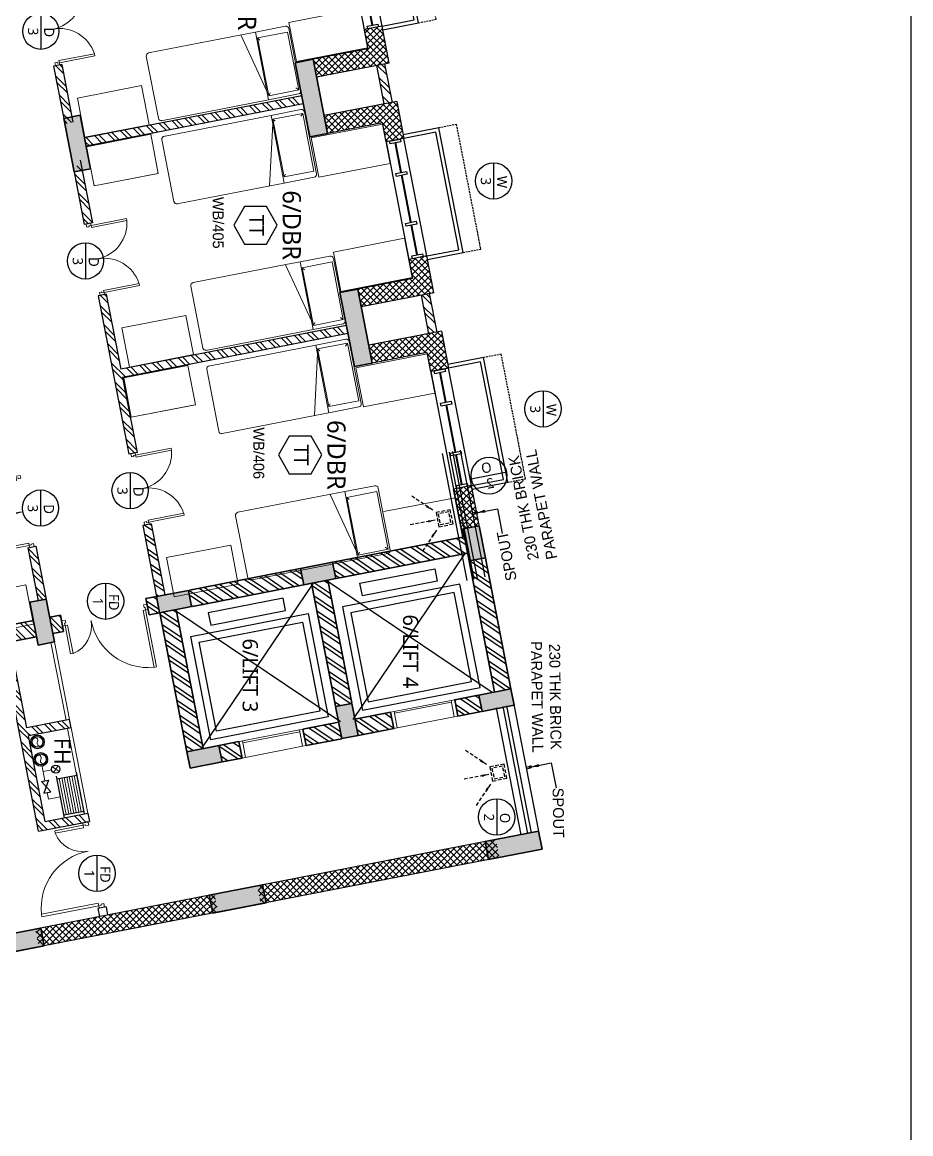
# Model space of a CAD drawing. Header units: millimetres. Extents: x -1127141 to 1597693, y -1835560 to -399335.
# Drawn here: x 1240046 to 1252291, y -523658 to -508340 of the extents above; entities that cross this region are included whole.
import ezdxf
from ezdxf.enums import TextEntityAlignment as Align

# ---------------------------------------------------------------- set-up
doc = ezdxf.new("R2010")
doc.units = ezdxf.units.MM
doc.header["$MEASUREMENT"] = 0
doc.linetypes.add('DASHED2', pattern=[0.375, 0.25, -0.125])
doc.linetypes.add('HIDDEN', pattern=[0.375, 0.25, -0.125])
for name, color, linetype in [('A-Anno Tags', 6, 'Continuous'), ('A-Elevation', 4, 'Continuous'), ('A-Wall Patt', 8, 'Continuous'), ('A-Window', 4, 'Continuous'), ('Anno_Frames', 7, 'Continuous'), ('COLUMN', 5, 'Continuous'), ('Dimension', 32, 'Continuous'), ('elel', 6, 'Continuous'), ('S-Conc Patt', 9, 'Continuous')]:
    doc.layers.add(name, color=color, linetype=linetype)
for name, color, linetype, lineweight in [('A-Detail Lines', 8, 'Continuous', 25), ('A-Door', 4, 'Continuous', 9), ('A-Wall Sec', 1, 'Continuous', 30), ('A-WIN', 5, 'Continuous', 25), ('Ann_TitleBlock 2', 5, 'Continuous', 25), ('Anno_Tittleblock', 5, 'Continuous', 13), ('column hatch', 12, 'Continuous', 5), ('frntr', 32, 'Continuous', 9), ('S-Concrete', 40, 'Continuous', 30), ('text', 7, 'Continuous', 9), ('Wall HATCH', 8, 'Continuous', 15)]:
    doc.layers.add(name, color=color, linetype=linetype, lineweight=lineweight)
doc.layers.add('furniture', color=251, linetype='Continuous', lineweight=5, plot=False)
doc.styles.add('IIITD @ 100', font='trebuc.ttf', dxfattribs={"height": 210})
doc.styles.get("Standard").update_dxf_attribs({"font": 'trebuc.ttf'})
doc.styles.add('TITLE', font='swissel.ttf', dxfattribs={"height": 4.3})
doc.dimstyles.new('IIITD_WD_M @ 100', dxfattribs={"dimscale": 100, "dimtxt": 1.5, "dimasz": 1, "dimexe": 0.5, "dimexo": 0.25, "dimgap": 0.3, "dimtad": 1, "dimdec": 0, "dimrnd": 5, "dimzin": 0, "dimdsep": 46, "dimtxsty": 'Standard', "dimblk": 'ARCHTICK', "dimcen": 0.2, "dimdle": 1, "dimclrd": 256, "dimclre": 256, "dimadec": 0, "dimazin": 0, "dimtfac": 1, "dimtdec": 0, "dimtofl": 0, "dimtmove": 0, "dimatfit": 0, "dimfxl": 2, "dimfxlon": 1, "dimtolj": 1, "dimtzin": 0, "dimlwd": -1, "dimlwe": -1, "dimarcsym": 0})
pattern_1 = [(315, (1307012.53, 119140.81), (106.066017, 106.066017), []), (315, (1307012.53, 119070.1), (106.066017, 106.066017), [])]
pattern_2 = [(315, (1445308.53, 119140.81), (106.066017, 106.066017), []), (315, (1445308.53, 119070.1), (106.066017, 106.066017), [])]
pattern_3 = [(315, (1445308.53, 119140.81), (44.194174, 44.194174), []), (45, (1445308.53, 119140.81), (-44.194174, 44.194174), [])]

# ---------------------------------------------------------------- blocks, each defined once
blk = doc.blocks.new('Lift Door')
at = {"layer": 'A-Door'}
for p, q in [((-15860, -5817), (-15860, -6617)), ((-15655, -6617), (-15655, -5817)), ((-15630, -6617), (-15630, -5817))]:
    blk.add_line(p, q, dxfattribs=at)
for points in [[(-15860, -5767), (-15860, -5817), (-15630, -5817), (-15630, -5767)], [(-15860, -6667), (-15860, -6617), (-15630, -6617), (-15630, -6667)]]:
    blk.add_lwpolyline(points, dxfattribs=at)
blk = doc.blocks.new('Lift Room')
at = {"layer": 'A-Detail Lines'}
for p, q in [((-15630, 122925), (-13680, 124875)), ((-15630, 124875), (-13680, 122925))]:
    blk.add_line(p, q, dxfattribs=at)
blk.add_lwpolyline([(-15430, 124625), (-14180, 124625), (-14180, 123175), (-15430, 123175)], close=True, dxfattribs=at)
at = {"layer": 'A-Elevation'}
for points in [[(-15530, 124725), (-14080, 124725), (-14080, 123075), (-15530, 123075)], [(-13805, 124425), (-13980, 124425), (-13980, 123375), (-13805, 123375)]]:
    blk.add_lwpolyline(points, close=True, dxfattribs=at)
blk = doc.blocks.new('Win Hostel Double Room')
at = {"color": 4, "linetype": 'HIDDEN', "ltscale": 100}
blk.add_lwpolyline([(211887, -61786), (211839, -61541), (210122, -61875), (210169, -62120)], dxfattribs=at)
at = {"color": 5}
for points in [[(211982, -62277), (211887, -61786), (210169, -62120), (210265, -62611)], [(211933, -62287), (211848, -61845), (210228, -62160), (210314, -62602)]]:
    blk.add_lwpolyline(points, dxfattribs=at)
at = {"layer": 'A-Window', "color": 2, "lineweight": 40}
for p, q in [((211918, -62417), (211511, -62496)), ((210784, -62637), (210377, -62717)), ((211471, -62504), (210823, -62630))]:
    blk.add_line(p, q, dxfattribs=at)
at = {"layer": 'A-Window'}
for points in [[(211933, -62287), (210314, -62602)], [(211972, -62483), (211972, -62483), (211932, -62491), (211904, -62343), (211943, -62336), (211972, -62483)], [(210323, -62651), (210363, -62643), (210391, -62790), (210352, -62798), (210323, -62651)], [(210361, -62847), (211981, -62532)]]:
    blk.add_lwpolyline(points, dxfattribs=at)
for points in [[(211496, -62423), (211525, -62570), (211486, -62577), (211457, -62430)], [(210809, -62556), (210838, -62703), (210799, -62711), (210770, -62564)]]:
    blk.add_lwpolyline(points, close=True, dxfattribs=at)
blk = doc.blocks.new('*U29')
at = {"layer": 'A-Anno Tags'}
blk.add_lwpolyline([(-250, 0), (250, 0)], dxfattribs=at)
blk.add_circle((0, 0), 250, dxfattribs=at)
at = {"layer": 'Anno_Frames', "color": 7}
for tag, rotation, p in [('ENTITY', 359.7608, (15, 185)), ('ENTITYNO', 0.1757, (4, -36))]:
    blk.add_attdef(tag, text='', height=140, rotation=rotation, dxfattribs=at).set_placement(p, align=Align.TOP_CENTER)
blk = doc.blocks.new('Door 1000 plan')
at = {"layer": 'A-Door', "color": 5, "lineweight": 18}
for p, q in [((339, 572), (367, 577)), ((434, 84), (339, 572)), ((462, 90), (367, 577)), ((-528, 403), (-557, 398)), ((-462, -90), (-557, 398)), ((-434, -84), (-528, 403)), ((434, 84), (462, 90)), ((468, 61), (455, 59)), ((462, 26), (455, 59)), ((491, 95), (462, 90)), ((462, 90), (468, 61)), ((503, 34), (462, 26)), ((503, 34), (491, 95)), ((-491, -95), (-462, -90)), ((-479, -157), (-491, -95)), ((-479, -157), (-438, -149)), ((-434, -84), (-462, -90)), ((-462, -90), (-457, -118)), ((-457, -118), (-444, -116)), ((-438, -149), (-444, -116))]:
    blk.add_line(p, q, dxfattribs=at)
at = {"layer": 'A-Door', "lineweight": 18}
for centre, start, end in [((491, 95), 107.6998, 191), ((-491, -95), 11, 94.2984)]:
    blk.add_arc(centre, 500, start, end, dxfattribs=at)
blk = doc.blocks.new('Room Tag with Finish')
blk.add_lwpolyline([(0, 0), (-2.6, -1.5), (-2.6, -4.5), (0, -6), (2.6, -4.5), (2.6, -1.5)], close=True)
at = {"layer": 'Anno_Frames'}
blk.add_attdef('ROOM_NAME', text='', height=2.5, dxfattribs=at).set_placement((0, 0), align=Align.BOTTOM_CENTER)
blk.add_attdef('FF', text='', height=2, dxfattribs=at).set_placement((0, -1.85), align=Align.TOP_CENTER)
blk = doc.blocks.new('Door 1200')
at = {"layer": 'A-Door', "color": 5, "lineweight": 18}
for p, q in [((524084, 16182), (524084, 16132)), ((524084, 16182), (524159, 16182)), ((524084, 16132), (524124, 16132)), ((524124, 16147), (524124, 16132)), ((524159, 16147), (524124, 16147)), ((524159, 16182), (524159, 16147)), ((524159, 16147), (524557, 16147)), ((524159, 16112), (524159, 16147)), ((524159, 16112), (524557, 16112)), ((524557, 16147), (524557, 16112)), ((524084, 15032), (524124, 15032)), ((524084, 14982), (524084, 15032)), ((524124, 15017), (524124, 15032)), ((524159, 15017), (524124, 15017)), ((524159, 15052), (524159, 15017)), ((524159, 15052), (524958, 15052)), ((524159, 14982), (524159, 15017)), ((524159, 15017), (524958, 15017)), ((524958, 15017), (524958, 15052)), ((524084, 14982), (524159, 14982))]:
    blk.add_line(p, q, dxfattribs=at)
at = {"layer": 'A-Door', "lineweight": 18}
for centre, radius, start, end in [((524155, 16193), 411, 270.5695, 348.692), ((524157, 14978), 804, 5.3147, 89.8716)]:
    blk.add_arc(centre, radius, start, end, dxfattribs=at)
blk = doc.blocks.new('f h')
at = {"layer": 'A-WIN'}
for p, q in [((1010874, -78570), (1010972, -78570)), ((1010874, -78570), (1010972, -78734)), ((1010972, -78570), (1010874, -78734)), ((1011088, -78536), (1011088, -79120)), ((1011088, -78575), (1011368, -78575)), ((1011368, -78536), (1011368, -79120)), ((1010874, -78734), (1010972, -78734)), ((1011088, -79081), (1011368, -79081))]:
    blk.add_line(p, q, dxfattribs=at)
at = {"layer": 'A-WIN', "ltscale": 50}
for centre, radius in [((1010925, -78023), 93.8), ((1010925, -78023), 75), ((1010924, -78269), 93.8), ((1010924, -78269), 75)]:
    blk.add_circle(centre, radius, dxfattribs=at)
at = {"layer": 'A-WIN'}
blk.add_circle((1011100, -78441), 56.6, dxfattribs=at)
at = {"layer": 'Wall HATCH'}
for p, q in [((1010923, -78570), (1010923, -78344)), ((1011140, -78401), (1011060, -78481)), ((1011140, -78481), (1011060, -78401)), ((1010923, -78441), (1011044, -78441)), ((1011123, -78575), (1011123, -79081)), ((1011158, -78575), (1011158, -79081)), ((1011193, -78575), (1011193, -79081)), ((1011228, -78575), (1011228, -79081)), ((1011263, -78575), (1011263, -79081)), ((1011298, -78575), (1011298, -79081)), ((1011333, -78575), (1011333, -79081)), ((1010923, -78828), (1010923, -78734)), ((1011088, -78828), (1010923, -78828))]:
    blk.add_line(p, q, dxfattribs=at)
at = {"layer": 'Wall HATCH', "ltscale": 50}
for centre in [(1010899, -77997), (1010897, -78242)]:
    blk.add_arc(centre, 37.5, 314.6267, 134.6267, dxfattribs=at)
at = {"layer": 'Wall HATCH'}
for centre in [(1010952, -78050), (1010950, -78296)]:
    blk.add_arc(centre, 37.5, 134.6267, 314.6267, dxfattribs=at)
blk = doc.blocks.new('column 2.04')
at = {"layer": 'S-Conc Patt'}
h = blk.add_hatch(color=256, dxfattribs=at)
h.paths.add_polyline_path([(552592, -205173), (553328, -205030), (553376, -205276), (552640, -205419)])
h.paths.add_polyline_path([(536924, -208475), (536877, -208230), (537898, -208032), (537945, -208277)])
h.paths.add_polyline_path([(549587, -206014), (549540, -205769), (550561, -205570), (550608, -205816)])
h.paths.add_polyline_path([(546422, -206629), (546374, -206384), (547395, -206185), (547443, -206431)])
h.paths.add_polyline_path([(543256, -207245), (543208, -206999), (544229, -206801), (544277, -207046)])
h.paths.add_polyline_path([(540090, -207860), (540042, -207615), (541063, -207416), (541111, -207662)])
h.paths.add_polyline_path([(548002, -197857), (547954, -197611), (548975, -197413), (549023, -197658)])
h.paths.add_polyline_path([(544836, -198472), (544788, -198227), (545809, -198028), (545857, -198274)])
h.paths.add_polyline_path([(541670, -199086), (541622, -198840), (542643, -198642), (542691, -198887)])
h.paths.add_polyline_path([(532173, -200932), (532125, -200686), (533146, -200488), (533194, -200733)])
h.paths.add_polyline_path([(535338, -200316), (535291, -200071), (536312, -199872), (536359, -200118)])
h.paths.add_polyline_path([(538504, -199701), (538456, -199455), (539477, -199257), (539525, -199502)])
h.paths.add_polyline_path([(546627, -202993), (546670, -203219), (545934, -203362), (545890, -203136)])
h.paths.add_polyline_path([(546297, -201295), (546340, -201521), (545604, -201664), (545560, -201438)])
h.paths.add_polyline_path([(540295, -204224), (540339, -204449), (539603, -204592), (539559, -204367)])
h.paths.add_polyline_path([(539965, -202526), (540009, -202752), (539273, -202895), (539229, -202669)])
h.paths.add_polyline_path([(533943, -205458), (533986, -205684), (533250, -205827), (533206, -205601)])
h.paths.add_polyline_path([(533613, -203761), (533656, -203987), (532920, -204130), (532876, -203904)])
h.paths.add_polyline_path([(556903, -202717), (556760, -201981), (557005, -201933), (557148, -202669)])
h.paths.add_polyline_path([(529985, -212195), (529236, -212195), (529236, -211945), (529985, -211945)])
h.paths.add_polyline_path([(526890, -212195), (526140, -212195), (526140, -211945), (526890, -211945)])
h.paths.add_polyline_path([(523855, -212195), (523105, -212195), (523105, -211945), (523855, -211945)])
h.paths.add_polyline_path([(552816, -201790), (552227, -201905), (552271, -202131), (552860, -202016)])
h.paths.add_polyline_path([(556308, -199659), (556165, -198923), (556411, -198875), (556554, -199611)])
h.paths.add_polyline_path([(555569, -195856), (555426, -195120), (555671, -195072), (555815, -195808)])
h.paths.add_polyline_path([(551215, -195938), (551657, -195853), (551700, -196078), (551259, -196164)])
h.paths.add_polyline_path([(551805, -198400), (551719, -197959), (551945, -197915), (552031, -198356)])
h.paths.add_polyline_path([(553549, -195943), (553463, -195501), (553689, -195458), (553774, -195899)])
h.paths.add_polyline_path([(554331, -199967), (554245, -199525), (554471, -199482), (554557, -199923)])
h.paths.add_polyline_path([(554150, -197832), (553709, -197918), (553665, -197692), (554106, -197607)])
h.paths.add_polyline_path([(552331, -199901), (552417, -200343), (552191, -200387), (552106, -199945)])
h.paths.add_polyline_path([(527835, -199036), (527099, -199179), (527051, -198934), (527787, -198791)])
h.paths.add_polyline_path([(530005, -204696), (529890, -204107), (530116, -204064), (530230, -204653)])
h.paths.add_polyline_path([(529304, -206595), (528568, -206738), (528524, -206512), (529260, -206369)])
h.paths.add_polyline_path([(529884, -200146), (529148, -200289), (529100, -200043), (529837, -199900)])
h.paths.add_polyline_path([(528920, -212495), (528320, -212495), (528320, -212245), (528920, -212245)])
h.paths.add_polyline_path([(523855, -212495), (523105, -212495), (523105, -212245), (523855, -212245)])
h.paths.add_polyline_path([(531575, -212245), (532175, -212245), (532175, -212495), (531575, -212495)])
h.paths.add_polyline_path([(526890, -212495), (526140, -212495), (526140, -212245), (526890, -212245)])
h.paths.add_polyline_path([(528974, -204897), (528238, -205040), (528190, -204794), (528926, -204651)])
h.paths.add_polyline_path([(529982, -210085), (529246, -210228), (529198, -209982), (529935, -209839)])
h.paths.add_polyline_path([(529602, -198693), (528865, -198836), (528818, -198590), (529554, -198447)])
h.paths.add_polyline_path([(524292, -199725), (523556, -199868), (523509, -199622), (524245, -199479)])
h.paths.add_polyline_path([(525435, -205585), (524699, -205728), (524651, -205482), (525387, -205339)])
h.paths.add_polyline_path([(534665, -209174), (533855, -209332), (533807, -209086), (534617, -208929)])
h.paths.add_polyline_path([(523355, -205734), (523355, -206382), (523105, -206382), (523105, -205782)])
h.paths.add_polyline_path([(545171, -239386), (544421, -239386), (544421, -239136), (545171, -239136)])
h.paths.add_polyline_path([(545171, -234106), (544421, -234106), (544421, -233876), (545171, -233876)])
h.paths.add_polyline_path([(545171, -230576), (544421, -230576), (544421, -230326), (545171, -230326)])
h.paths.add_polyline_path([(545171, -235836), (544421, -235836), (544421, -235606), (545171, -235606)])
h.paths.add_polyline_path([(539911, -239386), (539161, -239386), (539161, -239136), (539911, -239136)])
h.paths.add_polyline_path([(539911, -234106), (539161, -234106), (539161, -233876), (539911, -233876)])
h.paths.add_polyline_path([(539911, -230576), (539161, -230576), (539161, -230326), (539911, -230326)])
h.paths.add_polyline_path([(539911, -235836), (539161, -235836), (539161, -235606), (539911, -235606)])
h.paths.add_polyline_path([(534651, -234106), (533901, -234106), (533901, -233876), (534651, -233876)])
h.paths.add_polyline_path([(529806, -228306), (529056, -228306), (529056, -228556), (529806, -228556)])
h.paths.add_polyline_path([(526140, -228306), (526890, -228306), (526890, -228556), (526140, -228556)])
h.paths.add_polyline_path([(523105, -228306), (523855, -228306), (523855, -228556), (523105, -228556)])
h.paths.add_polyline_path([(554556, -230576), (553956, -230576), (553956, -230326), (554556, -230326)])
h.paths.add_polyline_path([(529881, -230326), (529131, -230326), (529131, -230576), (529881, -230576)])
h.paths.add_polyline_path([(534651, -230576), (533901, -230576), (533901, -230326), (534651, -230326)])
h.paths.add_polyline_path([(550356, -230576), (549756, -230576), (549756, -230326), (550356, -230326)])
h.paths.add_polyline_path([(553956, -233876), (554556, -233876), (554556, -234106), (553956, -234106)])
h.paths.add_polyline_path([(550356, -234106), (549756, -234106), (549756, -233876), (550356, -233876)])
h.paths.add_polyline_path([(531681, -240346), (530931, -240346), (530931, -240096), (531681, -240096)])
h.paths.add_polyline_path([(523355, -235856), (523355, -235106), (523105, -235106), (523105, -235856)])
h.paths.add_polyline_path([(526276, -235856), (525526, -235856), (525526, -235606), (526276, -235606)])
h.paths.add_polyline_path([(531681, -241826), (530931, -241826), (530931, -241576), (531681, -241576)])
h.paths.add_polyline_path([(529881, -241826), (529131, -241826), (529131, -241576), (529881, -241576)])
h.paths.add_polyline_path([(529881, -235856), (529131, -235856), (529131, -235606), (529881, -235606)])
h.paths.add_polyline_path([(529881, -234106), (529131, -234106), (529131, -233876), (529881, -233876)])
h.paths.add_polyline_path([(530931, -236206), (530931, -235606), (531161, -235606), (531161, -236206)])
h.paths.add_polyline_path([(552121, -236056), (552121, -235606), (552351, -235606), (552351, -236056)])
h.paths.add_polyline_path([(549836, -235606), (550286, -235606), (550286, -235836), (549836, -235836)])
h.paths.add_polyline_path([(552121, -240096), (552121, -239646), (552351, -239646), (552351, -240096)])
h.paths.add_polyline_path([(549941, -240096), (549941, -239646), (550171, -239646), (550171, -240096)])
h.paths.add_polyline_path([(552351, -237966), (551901, -237966), (551901, -237736), (552351, -237736)])
h.paths.add_polyline_path([(549941, -238076), (549941, -237626), (550171, -237626), (550171, -238076)])
h.paths.add_polyline_path([(554141, -236206), (554141, -235606), (554371, -235606), (554371, -236206)])
h.paths.add_polyline_path([(534391, -240346), (534391, -239596), (534141, -239596), (534141, -240346)])
h.paths.add_polyline_path([(554121, -240095), (554121, -239495), (554371, -239495), (554371, -240095)])
h.paths.add_polyline_path([(523105, -228006), (523855, -228006), (523855, -228256), (523105, -228256)])
h.paths.add_polyline_path([(532175, -228256), (531575, -228256), (531575, -228006), (532175, -228006)])
h.paths.add_polyline_path([(528320, -217506), (528920, -217506), (528920, -217736), (528320, -217736)])
h.paths.add_polyline_path([(528920, -228256), (528320, -228256), (528320, -228006), (528920, -228006)])
h.paths.add_polyline_path([(528320, -222766), (528920, -222766), (528920, -222996), (528320, -222996)])
h.paths.add_polyline_path([(526890, -217736), (526290, -217736), (526290, -217506), (526890, -217506)])
h.paths.add_polyline_path([(526890, -222996), (526290, -222996), (526290, -222766), (526890, -222766)])
h.paths.add_polyline_path([(526140, -228006), (526890, -228006), (526890, -228256), (526140, -228256)])
h.paths.add_polyline_path([(526276, -241826), (525526, -241826), (525526, -241576), (526276, -241576)])
h.paths.add_polyline_path([(523355, -217321), (523355, -217921), (523105, -217921), (523105, -217321)])
h.paths.add_polyline_path([(523355, -222581), (523355, -223181), (523105, -223181), (523105, -222581)])
h.paths.add_polyline_path([(532175, -217320), (532175, -217920), (531925, -217920), (531925, -217320)])
h.paths.add_polyline_path([(532175, -222581), (532175, -223181), (531925, -223181), (531925, -222581)])
h.paths.add_polyline_path([(534371, -235606), (534371, -236356), (534141, -236356), (534141, -235606)])
edge = h.paths.add_edge_path()
edge.add_line((559891, -239386), (559141, -239386))
edge.add_line((559141, -239136), (559891, -239136))
edge.add_line((559141, -239386), (559141, -239136))
edge.add_line((559891, -234106), (559141, -234106))
edge.add_line((559141, -233876), (559891, -233876))
edge.add_line((559141, -234106), (559141, -233876))
edge.add_line((559891, -230576), (559141, -230576))
edge.add_line((559141, -230326), (559891, -230326))
edge.add_line((559141, -230576), (559141, -230326))
edge.add_line((559891, -235836), (559141, -235836))
edge.add_line((559141, -235606), (559891, -235606))
edge.add_line((559141, -235836), (559141, -235606))
h.paths.add_polyline_path([(570411, -234106), (569661, -234106), (569661, -233876), (570411, -233876)])
h.paths.add_polyline_path([(570411, -230576), (569661, -230576), (569661, -230326), (570411, -230326)])
h.paths.add_polyline_path([(570171, -235606), (570171, -236356), (569941, -236356), (569941, -235606)])
h.paths.add_polyline_path([(565151, -239386), (564401, -239386), (564401, -239136), (565151, -239136)])
h.paths.add_polyline_path([(565151, -234106), (564401, -234106), (564401, -233876), (565151, -233876)])
h.paths.add_polyline_path([(565151, -230576), (564401, -230576), (564401, -230326), (565151, -230326)])
h.paths.add_polyline_path([(565151, -235836), (564401, -235836), (564401, -235606), (565151, -235606)])
h.paths.add_polyline_path([(559891, -239386), (559141, -239386), (559141, -239136), (559891, -239136)], flags=17)
h.paths.add_polyline_path([(559891, -234106), (559141, -234106), (559141, -233876), (559891, -233876)], flags=17)
h.paths.add_polyline_path([(559891, -230576), (559141, -230576), (559141, -230326), (559891, -230326)], flags=17)
h.paths.add_polyline_path([(559891, -235836), (559141, -235836), (559141, -235606), (559891, -235606)], flags=17)
h.paths.add_polyline_path([(577576, -241181), (577576, -240581), (577326, -240581), (577326, -241181)])
h.paths.add_polyline_path([(577576, -230576), (576976, -230576), (576976, -230326), (577576, -230326)])
h.paths.add_polyline_path([(573376, -230576), (572776, -230576), (572776, -230326), (573376, -230326)])
h.paths.add_polyline_path([(577576, -234106), (576976, -234106), (576976, -233876), (577576, -233876)])
h.paths.add_polyline_path([(573376, -234106), (572776, -234106), (572776, -233876), (573376, -233876)])
h.paths.add_polyline_path([(577576, -236356), (577576, -235606), (577326, -235606), (577326, -236356)])
h.paths.add_polyline_path([(572626, -241181), (573376, -241181), (573376, -240931), (572626, -240931)])
h.paths.add_polyline_path([(573376, -236356), (573376, -235606), (573146, -235606), (573146, -236356)])
h.paths.add_polyline_path([(569921, -241181), (569921, -240431), (570171, -240431), (570171, -241181)])
at = {"layer": 'S-Concrete', "lineweight": 35}
for p, q in [((555426, -195120), (555671, -195072)), ((555569, -195856), (555426, -195120)), ((555671, -195072), (555815, -195808)), ((553463, -195501), (553689, -195458)), ((553549, -195943), (553463, -195501)), ((553689, -195458), (553774, -195899)), ((551215, -195938), (551657, -195853)), ((551657, -195853), (551700, -196078)), ((553774, -195899), (553549, -195943)), ((555815, -195808), (555569, -195856)), ((551259, -196164), (551215, -195938)), ((551700, -196078), (551259, -196164)), ((553665, -197692), (554106, -197607)), ((553709, -197918), (553665, -197692)), ((554106, -197607), (554150, -197832)), ((554150, -197832), (553709, -197918)), ((551719, -197959), (551945, -197915)), ((551805, -198400), (551719, -197959)), ((551945, -197915), (552031, -198356)), ((552031, -198356), (551805, -198400)), ((556165, -198923), (556411, -198875)), ((556308, -199659), (556165, -198923)), ((556411, -198875), (556554, -199611)), ((554245, -199525), (554471, -199482)), ((554331, -199967), (554245, -199525)), ((554471, -199482), (554557, -199923)), ((556554, -199611), (556308, -199659)), ((552106, -199945), (552331, -199901)), ((552191, -200387), (552106, -199945)), ((552331, -199901), (552417, -200343)), ((554557, -199923), (554331, -199967)), ((552417, -200343), (552191, -200387)), ((545560, -201438), (546297, -201295)), ((546297, -201295), (546340, -201521)), ((545560, -201438), (545604, -201664)), ((546340, -201521), (545604, -201664)), ((552816, -201790), (552227, -201905)), ((552860, -202016), (552816, -201790)), ((552227, -201905), (552271, -202131)), ((552271, -202131), (552860, -202016)), ((556760, -201981), (557005, -201933)), ((556903, -202717), (556760, -201981)), ((557005, -201933), (557148, -202669))]:
    blk.add_line(p, q, dxfattribs=at)
for points in [[(548002, -197857), (547954, -197611), (548975, -197413), (549023, -197658), (548002, -197857)], [(544836, -198472), (544788, -198227), (545809, -198028), (545857, -198274), (544836, -198472)]]:
    blk.add_lwpolyline(points, dxfattribs=at)
blk = doc.blocks.new('_ArchTick')
at = {"color": 0, "linetype": 'ByBlock', "const_width": 0.15}
blk.add_lwpolyline([(-0.5, -0.5), (0.5, 0.5)], dxfattribs=at)
blk = doc.blocks.new('*U366')
at = {"layer": 'A-Anno Tags'}
blk.add_lwpolyline([(-250, 0), (250, 0)], dxfattribs=at)
blk.add_circle((0, 0), 250, dxfattribs=at)
at = {"layer": 'Anno_Frames', "color": 7}
for tag, rotation, p in [('ENTITY', 359.7608, (15, 185)), ('ENTITYNO', 0.1757, (4, -36))]:
    blk.add_attdef(tag, text='', height=140, rotation=rotation, dxfattribs=at).set_placement(p, align=Align.TOP_CENTER)
blk = doc.blocks.new('A$C11CD41BF')
at = {"layer": 'frntr'}
for p, q in [((-40, 1920), (-40, 1500)), ((870, 1960), (0, 1960)), ((15, 1934), (50, 1900)), ((825, 1934), (15, 1934)), ((15, 1934), (15, 1514)), ((825, 1514), (825, 1934)), ((910, 1500), (910, 1920)), ((15, 1514), (50, 1540)), ((825, 1514), (790, 1540)), ((-40, 1500), (80, 1500)), ((-40, 1500), (-40, -9)), ((15, 1514), (825, 1514)), ((910, 1500), (80, 1500)), ((80, 1500), (910, 1295)), ((910, 1302), (910, 1500)), ((910, -1), (910, 1302)), ((0, -40), (870, -40))]:
    blk.add_line(p, q, dxfattribs=at)
for centre, start, end in [((0, 1920), 89.9896, 179.9896), ((0, 1920), 89.9896, 179.9896), ((870, 1920), 359.9896, 89.9896), ((0, 0), 179.9896, 269.9896), ((870, 0), 269.9896, 359.9896)]:
    blk.add_arc(centre, 40, start, end, dxfattribs=at)
blk = doc.blocks.new('furn')
at = {"layer": 'frntr'}
for p, q in [((343143, -236928), (343683, -236823)), ((343334, -237910), (343143, -236928)), ((343874, -237805), (343683, -236823)), ((342110, -237129), (341570, -237234)), ((341570, -237234), (341760, -238216)), ((342300, -238111), (342110, -237129)), ((343334, -237910), (343874, -237805)), ((341760, -238216), (342300, -238111)), ((344745, -239836), (344205, -239941)), ((344917, -240719), (344745, -239836)), ((344205, -239941), (344377, -240824)), ((341709, -240427), (342249, -240322)), ((342249, -240322), (342421, -241205)), ((341881, -241310), (341709, -240427)), ((342421, -241205), (342255, -240351)), ((344377, -240824), (344917, -240719)), ((342421, -241205), (341881, -241310))]:
    blk.add_line(p, q, dxfattribs=at)
at = {"layer": 'frntr', "xscale": -1, "rotation": 10.99999999940371}
blk.add_blockref('A$C11CD41BF', (344647, -239668), dxfattribs=at)
at = {"layer": 'frntr', "rotation": 10.99999999940366}
blk.add_blockref('A$C11CD41BF', (341775, -240233), dxfattribs=at)
blk = doc.blocks.new('IIITD WD A1- L Format Library')
at = {"layer": 'Anno_Tittleblock', "color": 5}
blk.add_lwpolyline([(0, -7.57), (775, -7.57), (775, 573.91), (0, 573.91)], close=True, dxfattribs=at)
at = {"style": 'TITLE'}
for tag, p, height in [('PROJECT NAME 1', (779.17, 137.4), 2.98), ('PROJECT NAME 2', (779.17, 132.23), 2.98), ('PROJECT_NAME_3', (779.17, 127.37), 2.98), ('1:100@A1', (818.06, 91.92), 2.25), ('A-2.03', (844.81, 84.28), 4), ('03.04.11', (821.96, 84.64), 2.25), ('AC', (827.5, 76.14), 2.25), ('A', (858.85, 75.94), 3.66)]:
    blk.add_attdef(tag, p, '', height=height, dxfattribs=at)
for p in [(780.3, 113.01), (780.3, 106.37)]:
    blk.add_attdef('FIRST FLOOR PLAN', text='', height=3.39, dxfattribs=at).set_placement(p, align=Align.TOP_LEFT)
blk = doc.blocks.new('YTYTUIYT')
at = {"layer": 'A-Anno Tags'}
for p, q in [((40252, 258907), (40241, 258963)), ((40275, 258912), (40264, 258967))]:
    blk.add_line(p, q, dxfattribs=at)
at = {"layer": 'A-Anno Tags', "extrusion": (0, 0, -1)}
blk.add_ellipse((40253, 258965), major_axis=(3.4, -17.4), ratio=0.677901, dxfattribs=at)
at = {"layer": 'A-Detail Lines', "linetype": 'DASHED2', "ltscale": 200}
for points in [[(40407, 258642), (40211, 258604), (40249, 258408), (40445, 258446)], [(40387, 258613), (40240, 258584), (40269, 258437), (40416, 258466)]]:
    blk.add_lwpolyline(points, close=True, dxfattribs=at)
at = {"layer": 'A-Elevation'}
for p, q in [((39390, 258740), (41137, 259079)), ((39438, 258494), (41185, 258834))]:
    blk.add_line(p, q, dxfattribs=at)
at = {"layer": 'elel'}
for p, q in [((39410, 258636), (41157, 258976)), ((39419, 258587), (41167, 258927))]:
    blk.add_line(p, q, dxfattribs=at)
at = {"layer": 'Anno_Frames'}
blk.add_blockref('*U29', (40941, 258502), dxfattribs=at).add_auto_attribs({'ENTITY': 'O', 'ENTITYNO': '2'})
at = {"layer": 'A-Anno Tags', "char_height": 150, "attachment_point": 5, "rotation": 0.8112, "style": 'IIITD @ 100'}
for s, insert, width in [('{\\fCentury Gothic|b0|i0|c0|p34;230 THK BRICK\\PPARAPET WALL}', (39285, 259185), 4089.55), ('{\\fCentury Gothic|b0|i0|c0|p34;SPOUT}', (40883, 259352), 720.84)]:
    blk.add_mtext(s, dxfattribs=dict(at, insert=insert, width=width))
at = {"layer": 'A-Anno Tags'}
blk.add_leader([(40253, 258965), (40196, 259254), (40537, 259320)], dimstyle='IIITD_WD_M @ 100', override={"dimasz": 1.2, "dimclrd": 256, "dimfxl": 0.18}, dxfattribs=at)
at = {"layer": 'A-Detail Lines', "linetype": 'DASHED2', "ltscale": 200}
for points in [[(40490, 258416), (40782, 258219)], [(40218, 258363), (40022, 258071)], [(40353, 258396), (40420, 258051)]]:
    blk.add_leader(points, dimstyle='IIITD_WD_M @ 100', override={"dimfxl": 2}, dxfattribs=at)

msp = doc.modelspace()

# ---------------------------------------------------------------- hatches: boundary and pattern name
at = {"layer": 'A-Wall Patt'}
h = msp.add_hatch(dxfattribs=at)
h.set_pattern_fill('ANSI37', color=256, scale=500, style=0)
h.set_pattern_definition(pattern_3)
h.paths.add_polyline_path([(1245103.5, -508902), (1245004.7, -508394), (1244759.3, -508441.7), (1244810.4, -508704.3), (1244054.4, -508851.3), (1244102.1, -509096.7)])
h.paths.add_polyline_path([(1245008.8, -509725.2), (1245059.9, -509987.8), (1245108.9, -509978.3), (1245108.9, -509978.2), (1245256.2, -509949.6), (1245256.2, -509949.6), (1245305.3, -509940.1), (1245206.5, -509432.1), (1244205.2, -509626.8), (1244252.9, -509872.2)])
h.paths.add_polyline_path([(1245718.9, -512067.8), (1245620.1, -511559.8), (1245374.7, -511607.5), (1245425.7, -511870.1), (1244669.8, -512017), (1244717.5, -512262.4)])
h.paths.add_polyline_path([(1245624.2, -512891), (1245675.2, -513153.5), (1245920.6, -513105.8), (1245821.9, -512597.9), (1244820.5, -512792.5), (1244868.2, -513037.9)])
h.paths.add_polyline_path([(1246342.8, -515277.7), (1246235.5, -514725.5), (1245990, -514773.2), (1246118.4, -515433.5), (1246138, -515429.7), (1246117, -515321.6)])
h = msp.add_hatch(dxfattribs=at)
h.set_pattern_fill('ANSI32', color=256, scale=400, style=0)
h.set_pattern_definition([(315, (1240671.73, -509458.52), (106.066, 106.066), []), (315, (1240671.73, -509529.23), (106.066, 106.066), [])])
h.paths.add_polyline_path([(1240631.4, -509740.8), (1240744.3, -509718.8), (1240589.2, -508921.2), (1240476.3, -508943.2)])
h = msp.add_hatch(dxfattribs=at)
h.set_pattern_fill('ANSI32', color=256, scale=400, style=0)
h.set_pattern_definition(pattern_2)
h.paths.add_polyline_path([(1245142.7, -509444.5), (1245039.7, -508914.4), (1244926.8, -508936.4), (1245029.8, -509466.5)])
h = msp.add_hatch(dxfattribs=at)
h.set_pattern_fill('ANSI32', color=256, scale=400, style=0)
h.set_pattern_definition(pattern_1)
h.paths.add_polyline_path([(1243919.2, -509465.8), (1243897.3, -509353), (1240904.1, -509934.8), (1240926, -510047.7)])
h = msp.add_hatch(dxfattribs=at)
h.set_pattern_fill('ANSI32', color=256, scale=400, style=0)
h.set_pattern_definition([(315, (1446539.25, 112809.31), (106.066017, 106.066017), []), (315, (1446539.25, 112738.6), (106.066017, 106.066017), [])])
h.paths.add_polyline_path([(1240858.7, -510307.8), (1240745.8, -510329.7), (1240900.9, -511127.3), (1241013.8, -511105.3)])
h = msp.add_hatch(dxfattribs=at)
h.set_pattern_fill('ANSI32', color=256, scale=400, style=0)
h.set_pattern_definition(pattern_1)
h.paths.add_polyline_path([(1241516.2, -514293.1), (1241629.1, -514271.1), (1241427.8, -513235.5), (1244534.6, -512631.6), (1244512.6, -512518.7), (1241405.9, -513122.6), (1241204.6, -512087), (1241091.7, -512108.9)])
h = msp.add_hatch(dxfattribs=at)
h.set_pattern_fill('ANSI32', color=256, scale=400, style=0)
h.set_pattern_definition(pattern_2)
h.paths.add_polyline_path([(1245758.1, -512610.3), (1245655, -512080.2), (1245542.2, -512102.1), (1245645.2, -512632.2)])
h = msp.add_hatch(dxfattribs=at)
h.set_pattern_fill('ANSI32', color=256, scale=400, angle=11.00338, style=0)
h.set_pattern_definition([(326.003377, (1445308.53, 119140.81), (83.871607, 124.36058), []), (326.003377, (1445322.02, 119071.4), (83.871607, 124.36058), [])])
h.paths.add_polyline_path([(1241938.4, -516480.2), (1241894.5, -516254.4), (1241750.7, -516282.4), (1241794.6, -516508.1)])
h.paths.add_polyline_path([(1246555.4, -517569.4), (1246781.2, -517525.5), (1246430.9, -515724.2), (1246205.1, -515768.1)])
h.paths.add_polyline_path([(1242314.8, -518393.9), (1242515.8, -518354.8), (1242535.8, -518325.2), (1242173.1, -516460.2), (1242143.8, -516440.4), (1241942.6, -516479.5)])
h.paths.add_polyline_path([(1243920.6, -516094.9), (1243876.7, -515869.1), (1242350.3, -516165.9), (1242394.1, -516391.7)])
h.paths.add_polyline_path([(1246183.2, -515655.2), (1246139.3, -515429.4), (1244328.2, -515781.3), (1244372.1, -516007.1)])
h.paths.add_polyline_path([(1244361.8, -517761.6), (1244587.6, -517717.7), (1244264, -516053.6), (1244234.7, -516033.8), (1244058, -516068.2), (1244038.2, -516097.5)])
h.paths.add_polyline_path([(1245166.2, -518073.8), (1245122.3, -517848), (1244631.4, -517943.5), (1244675.3, -518169.2)])
h.paths.add_polyline_path([(1244449.6, -518213.1), (1244405.7, -517987.4), (1243914.9, -518082.8), (1243958.8, -518308.6)])
h.paths.add_polyline_path([(1243075.3, -518480.3), (1243031.4, -518254.6), (1242766.4, -518306.1), (1242810.3, -518531.9)])
h.paths.add_polyline_path([(1246373.5, -517839), (1246329.6, -517613.3), (1246005.7, -517676.2), (1246049.6, -517902)])
h.paths.add_polyline_path([(1241898.8, -516253.7), (1242011.6, -516231.8), (1241821.3, -515252.6), (1241708.4, -515274.6)])
h.paths.add_polyline_path([(1247162.8, -519488.6), (1246917.5, -519536.3), (1246917.5, -519536.4), (1247162.8, -519488.7)])
h = msp.add_hatch(dxfattribs=at)
h.set_pattern_fill('ANSI32', color=256, scale=400, style=0)
h.set_pattern_definition([(315, (1309307.27, -107690.66), (106.066017, 106.066017), []), (315, (1309307.27, -107761.37), (106.066017, 106.066017), [])])
h.paths.add_polyline_path([(1240616.1, -516737.1), (1240572.2, -516511.3), (1240424.9, -516540), (1240468.8, -516765.7)])
h.paths.add_polyline_path([(1240720.7, -518061.7), (1240698.7, -517948.8), (1240109.8, -518063.2), (1240131.7, -518176.1)], flags=17)
h.paths.add_polyline_path([(1240376.3, -516289.7), (1240403, -516427.3), (1240404.4, -516427), (1240236, -515560.8), (1240210.2, -515565.8), (1240210.2, -515565.8), (1240148.9, -515577.7), (1240148.9, -515577.7), (1240123.1, -515582.7), (1240264.8, -516311.4)])
h.paths.add_polyline_path([(1240131.7, -518176.1), (1240130.8, -518171.1), (1239880, -516880.4), (1239767.1, -516902.3), (1240269.6, -519488.8), (1240971.5, -519352.4), (1240949.5, -519239.5), (1240360.6, -519354)])
h.paths.add_polyline_path([(1237207.1, -517165.4), (1237251, -517391.2), (1240243.1, -516809.9), (1240199.2, -516584.1)])
h = msp.add_hatch(dxfattribs=at)
h.set_pattern_fill('ANSI37', color=256, scale=500, style=0)
h.set_pattern_definition(pattern_3)
h.paths.add_polyline_path([(1246620.1, -519848.8), (1246572.4, -519603.4), (1243284.6, -520242.5), (1243332.4, -520487.9)])
h.paths.add_polyline_path([(1242743.4, -520602.3), (1242695.6, -520356.9), (1240227.1, -520836.8), (1240274.8, -521082.2)])
h.paths.add_polyline_path([(1239685.8, -521196.7), (1239638.1, -520951.3), (1238656.4, -521142.1), (1238704.1, -521387.5)])

# ---------------------------------------------------------------- linework, layer by layer
at = {"layer": 'A-Anno Tags'}
for p, q in [((1246247.7, -515099.1), (1246303.2, -515088.3)), ((1246252.2, -515122.6), (1246307.7, -515111.8))]:
    msp.add_line(p, q, dxfattribs=at)
at = {"layer": 'A-Anno Tags', "extrusion": (0, 0, -1)}
msp.add_ellipse((1246305.5, -515100), major_axis=(-17.4, -3.4), ratio=0.6779007, dxfattribs=at)
at = {"layer": 'A-Detail Lines', "linetype": 'DASHED2', "ltscale": 200}
for points in [[(1245982.9, -515254.3), (1245944.8, -515058), (1245748.4, -515096.2), (1245786.6, -515292.5)], [(1245953.6, -515234.6), (1245925, -515087.3), (1245777.7, -515116), (1245806.4, -515263.2)]]:
    msp.add_lwpolyline(points, close=True, dxfattribs=at)
at = {"layer": 'A-Door'}
for p, q in [((1240441.8, -516888.4), (1240649.6, -517958.3)), ((1240490.9, -516878.9), (1240698.7, -517948.8)), ((1240671.6, -518071.2), (1240900.4, -519249.2)), ((1240720.7, -518061.7), (1240949.5, -519239.7))]:
    msp.add_line(p, q, dxfattribs=at)
at = {"layer": 'A-Elevation'}
for p, q in [((1245834.7, -514285), (1246174.3, -516032.1)), ((1246080.1, -514237.3), (1246419.8, -515984.4))]:
    msp.add_line(p, q, dxfattribs=at)
at = {"layer": 'A-Wall Patt'}
msp.add_lwpolyline([(1252291.1, -478259.6), (1252291.1, -552566.2), (1196539.8, -552566.2), (1196539.8, -478259.6)], close=True, dxfattribs=at)
at = {"layer": 'A-Wall Sec'}
for p, q in [((1245004.7, -508394), (1244759.3, -508441.7)), ((1245103.5, -508902), (1245004.7, -508394)), ((1244759.3, -508441.7), (1244810.4, -508704.3)), ((1244811.1, -508704.2), (1244056.5, -508850.9)), ((1240589.2, -508921.2), (1240476.3, -508943.2)), ((1240476.3, -508943.2), (1240644.7, -509809.5)), ((1240589.2, -508921.2), (1240744.3, -509718.8)), ((1245103.5, -508902), (1244102.1, -509096.7)), ((1244926.8, -508936.4), (1245029.8, -509466.5)), ((1245039.7, -508914.4), (1245142.7, -509444.5)), ((1243897.3, -509353), (1240904.1, -509934.8)), ((1243919.2, -509465.8), (1240926, -510047.7)), ((1245206.5, -509432.1), (1244205.2, -509626.8)), ((1245206.5, -509432.1), (1245305.3, -509940.1)), ((1245009.5, -509725.1), (1244254.9, -509871.8)), ((1245059.9, -509987.8), (1245008.8, -509725.2)), ((1245305.3, -509940.1), (1245059.9, -509987.8)), ((1240845.4, -510239.1), (1241013.8, -511105.3)), ((1240732.5, -510261), (1240900.9, -511127.3)), ((1241013.8, -511105.3), (1240900.9, -511127.3)), ((1245620.1, -511559.8), (1245374.7, -511607.5)), ((1245374.7, -511607.5), (1245425.7, -511870.1)), ((1245718.9, -512067.8), (1245620.1, -511559.8)), ((1245424.4, -511870.3), (1244671.8, -512016.6)), ((1245718.9, -512067.8), (1244717.5, -512262.4)), ((1241204.6, -512087), (1241091.7, -512108.9)), ((1241091.7, -512108.9), (1241516.2, -514293.1)), ((1241204.6, -512087), (1241405.9, -513122.6)), ((1245542.2, -512102.1), (1245645.2, -512632.2)), ((1245655, -512080.2), (1245758.1, -512610.3)), ((1244512.6, -512518.7), (1241406.6, -513122.5)), ((1244534.6, -512631.6), (1241428.5, -513235.3)), ((1245821.9, -512597.9), (1244820.5, -512792.5)), ((1245821.9, -512597.9), (1245920.6, -513105.8)), ((1245622.8, -512891.2), (1244870.3, -513037.5)), ((1245675.2, -513153.5), (1245624.2, -512891)), ((1245920.6, -513105.8), (1245675.2, -513153.5)), ((1241427.8, -513235.5), (1241629.1, -514271.1)), ((1241629.1, -514271.1), (1241516.2, -514293.1)), ((1246235.5, -514725.5), (1245990, -514773.2)), ((1246341.8, -515272.8), (1246235.5, -514725.5)), ((1241820.5, -515252.6), (1241707.6, -515274.6)), ((1241707.6, -515274.6), (1241897.9, -516253.7)), ((1241820.5, -515252.6), (1242010.8, -516231.8)), ((1240121.7, -515582.9), (1240234.6, -515560.9)), ((1240121.7, -515582.9), (1240263.4, -516311.7)), ((1240234.6, -515560.9), (1240376.3, -516289.7)), ((1240269.6, -519488.8), (1239767.1, -516902.3)), ((1240109.8, -518063.2), (1239880, -516880.4)), ((1240698.7, -517948.8), (1240109.8, -518063.2)), ((1240720.7, -518061.7), (1240698.7, -517948.8)), ((1240720.7, -518061.7), (1240131.7, -518176.1)), ((1240360.6, -519354), (1240131.7, -518176.1)), ((1240360.6, -519354), (1240949.5, -519239.5)), ((1240949.5, -519239.5), (1240971.5, -519352.4)), ((1240269.6, -519488.8), (1240971.5, -519352.4)), ((1246572.4, -519603.4), (1238656.4, -521142.1)), ((1246620.1, -519848.8), (1238704.1, -521387.5)), ((1241200.6, -520530.3), (1241087.7, -520552.3)), ((1241087.7, -520552.3), (1241109.7, -520665.2)), ((1241200.6, -520530.3), (1241222.6, -520643.3))]:
    msp.add_line(p, q, dxfattribs=at)
at = {"layer": 'A-Wall Sec', "lineweight": 35}
for p, q in [((1246118.4, -515433.5), (1245990, -514773.2)), ((1244328.2, -515781.3), (1246138, -515429.7)), ((1246429.5, -515724.3), (1246779.7, -517525.6)), ((1244587.5, -517717.7), (1244259.2, -516029.1)), ((1244361.8, -517761.6), (1244033.4, -516073)), ((1241750.7, -516282.4), (1241894.5, -516254.4)), ((1241794.6, -516508.1), (1241750.7, -516282.4)), ((1240572.2, -516511.3), (1240424.9, -516540)), ((1240616.1, -516737.1), (1240572.2, -516511.3)), ((1241938.4, -516480.2), (1241794.6, -516508.1)), ((1242314, -518393.9), (1241941.8, -516479.5)), ((1242539.8, -518350), (1242167.6, -516435.6)), ((1240200.5, -516583.8), (1237207.1, -517165.4)), ((1239880, -516880.4), (1240243.1, -516809.9)), ((1240468.8, -516765.7), (1240616.1, -516737.1))]:
    msp.add_line(p, q, dxfattribs=at)
for points in [[(1244372.1, -516007.1), (1246183.2, -515655.2)], [(1242350.2, -516165.9), (1243876.7, -515869.1)], [(1246203.7, -515768.3), (1246554, -517569.5)], [(1242394.1, -516391.7), (1243920.6, -516094.9)], [(1246329.6, -517613.3), (1246005.7, -517676.2), (1246049.6, -517902), (1246373.5, -517839)], [(1244631.4, -517943.5), (1245122.3, -517848), (1245166.2, -518073.8), (1244675.3, -518169.2)], [(1244405.7, -517987.4), (1243914.9, -518082.8), (1243958.8, -518308.6), (1244449.6, -518213.1)], [(1242755.7, -518307.8), (1243031.3, -518254.2), (1243075.2, -518480), (1242799.6, -518533.6)]]:
    msp.add_lwpolyline(points, dxfattribs=at)
at = {"layer": 'elel'}
for p, q in [((1245928, -514266.8), (1246267.6, -516014)), ((1245977.1, -514257.3), (1246316.7, -516004.4))]:
    msp.add_line(p, q, dxfattribs=at)
at = {"layer": 'frntr'}
for p, q in [((1245625.8, -512910), (1244644.2, -513100.8)), ((1245730.7, -513449.9), (1245625.8, -512910)), ((1241444, -513241.9), (1242326.8, -513070.4)), ((1242326.8, -513070.4), (1242431.7, -513610.3)), ((1244644.2, -513100.8), (1244748.9, -513640.5)), ((1241548.8, -513781.8), (1241444, -513241.9)), ((1244748.9, -513640.5), (1245730.7, -513449.9)), ((1242431.7, -513610.3), (1241548.8, -513781.8)), ((1241548.8, -513781.8), (1242402.2, -513616.1)), ((1245029.5, -515084.6), (1246011.5, -514893.9)), ((1246011.5, -514893.9), (1246116.4, -515433.8)), ((1245134.4, -515624.6), (1246116.4, -515433.8)), ((1242918.7, -515545.4), (1242035.9, -515717.2)), ((1243023.8, -516085.3), (1242918.7, -515545.4)), ((1242035.9, -515717.2), (1242141, -516257.1)), ((1242141, -516257.1), (1243023.8, -516085.3))]:
    msp.add_line(p, q, dxfattribs=at)

# ---------------------------------------------------------------- block references
at = {"rotation": 270.0000000000001}
for p in [(1240468, -508435.4), (1241083.4, -511601.2), (1241698.8, -514766.9)]:
    msp.add_blockref('Door 1000 plan', p, dxfattribs=at)
at = {"xscale": -1, "rotation": 112.0000000063217}
msp.add_blockref('Door 1000 plan', (1240052.1, -515087), dxfattribs=at)
at = {"layer": 'A-Anno Tags', "xscale": 100, "yscale": 100, "zscale": 100, "rotation": 270.0000000000001}
for p in [(1242945.2, -507971.6), (1243560.6, -511137.3), (1244175.9, -514303.1)]:
    msp.add_blockref('Room Tag with Finish', p, dxfattribs=at).add_auto_attribs({'ROOM_NAME': '6/DBR', 'FF': 'TT'})
at = {"layer": 'A-Detail Lines', "xscale": -1, "rotation": 281.0033765256603}
msp.add_blockref('Lift Room', (1120958.2, -526067.7), dxfattribs=at)
at = {"layer": 'A-Detail Lines', "rotation": 101.0033765256603}
msp.add_blockref('Lift Room', (1362112.4, -479177.3), dxfattribs=at)
at = {"layer": 'A-Door', "rotation": 101.0033765256603}
msp.add_blockref('Lift Door', (1236477.8, -503606.1), dxfattribs=at)
at = {"layer": 'A-Door', "xscale": -1, "rotation": 281.0033765256603}
msp.add_blockref('Lift Door', (1246592.8, -501639.4), dxfattribs=at)
at = {"layer": 'A-Window', "rotation": 270.0000000000001}
for p in [(1307291.4, -296460.6), (1307906.8, -299626.4), (1308522.2, -302792.1)]:
    msp.add_blockref('Win Hostel Double Room', p, dxfattribs=at)
at = {"layer": 'Ann_TitleBlock 2', "xscale": 95.87942333735619, "yscale": 95.87942333735619, "zscale": 95.87942333735619, "rotation": 269.9999999999998}
msp.add_blockref('IIITD WD A1- L Format Library', (1197265.2, -478259.6), dxfattribs=at)
at = {"layer": 'Anno_Frames', "rotation": 270.0000000000001}
for p, values in [((1240301.8, -508463.4), {'ENTITY': 'D', 'ENTITYNO': '3'}), ((1246542.3, -510526.5), {'ENTITY': 'W', 'ENTITYNO': '3'}), ((1240917.2, -511629.1), {'ENTITY': 'D', 'ENTITYNO': '3'}), ((1247222.8, -513668.6), {'ENTITY': 'W', 'ENTITYNO': '3'}), ((1241532.6, -514794.9), {'ENTITY': 'D', 'ENTITYNO': '3'}), ((1240297.4, -515035), {'ENTITY': 'D', 'ENTITYNO': '3'}), ((1241194.6, -516318.7), {'ENTITY': 'FD', 'ENTITYNO': '1'}), ((1241075.9, -520069.1), {'ENTITY': 'FD', 'ENTITYNO': '1'})]:
    msp.add_blockref('*U29', p, dxfattribs=at).add_auto_attribs(values)
at = {"layer": 'Anno_Frames'}
ref = msp.add_blockref('*U366', (1246478.7, -514588.5), dxfattribs=dict(at, xscale=-1, rotation=11.00001255192154))
ref.add_attrib('ENTITY', 'O', dxfattribs={"color": 7, "extrusion": (0, 0, -1), "height": 140, "rotation": 348.76077}).set_placement((-1246428.8, -514410.1), align=Align.TOP_CENTER)
ref.add_attrib('ENTITYNO', '2', dxfattribs={"color": 7, "extrusion": (0, 0, -1), "height": 140, "rotation": 349.17568}).set_placement((-1246481.5, -514624.3), align=Align.TOP_CENTER)
at = {"layer": 'COLUMN', "rotation": 270.0000000000001}
msp.add_blockref('column 2.04', (1442281.2, 35937.1), dxfattribs=at)
at = {"layer": 'column hatch', "xscale": -1}
for p, rotation in [((1156472.7, 955.1), 101.0000000147721), ((1758502.6, -435290.7), 10.99452741238009)]:
    msp.add_blockref('Door 1200', p, dxfattribs=dict(at, rotation=rotation))
at = {"layer": 'Dimension', "rotation": 270.0000000000001}
for p in [(1481629.2, -165008.9), (1482243.2, -168174.9)]:
    msp.add_blockref('furn', p, dxfattribs=at)
at = {"layer": 'Dimension', "xscale": -1, "rotation": 112.0000000063217}
for p in [(887186.1, -283842.3), (887801.5, -287008)]:
    msp.add_blockref('furn', p, dxfattribs=at)
at = {"layer": 'furniture', "rotation": 280.9999999873091}
msp.add_blockref('A$C11CD41BF', (1242627.2, -513115.3), dxfattribs=at)
at = {"layer": 'furniture', "xscale": -1, "rotation": 280.9999999873091}
msp.add_blockref('A$C11CD41BF', (1243192.2, -515987), dxfattribs=at)
at = {"layer": 'text', "lineweight": 200, "rotation": 270.0000000000001}
msp.add_blockref('YTYTUIYT', (988082.2, -478351.8), dxfattribs=at)
at = {"layer": 'Wall HATCH', "rotation": 10.99726370803572}
msp.add_blockref('f h', (233011.8, -634513), dxfattribs=at)

# ---------------------------------------------------------------- texts
at = {"layer": 'A-Anno Tags', "attachment_point": 5, "style": 'IIITD @ 100'}
for s, insert, char_height, width, rotation in [('{\\fCentury Gothic|b0|i0|c0|p34;WB/405}', (1242745.5, -511103.1), 150, 739.56, 270), ('{\\fCentury Gothic|b0|i0|c0|p34;WB/406}', (1243304.4, -514279.8), 150, 739.56, 270), ('{\\fCentury Gothic|b0|i0|c0|p34;230 THK BRICK\\PPARAPET WALL}', (1247077.1, -515009.5), 150, 4089.554, 101.00001), ('{\\fCentury Gothic|b0|i0|c0|p34;SPOUT}', (1246724, -515697.4), 150, 4089.554, 101.00001), ('6/LIFT 4', (1245397.1, -517010.7), 210, 1807.136, 270), ('6/LIFT 3', (1243187, -517341.5), 210, 1807.136, 270), ('FH', (1240599.8, -518386.3), 225, 2148.003, 270)]:
    msp.add_mtext(s, dxfattribs=dict(at, insert=insert, char_height=char_height, width=width, rotation=rotation))

# ---------------------------------------------------------------- leaders
at = {"layer": 'A-Anno Tags'}
msp.add_leader([(1246305.5, -515100), (1246594.8, -515043.8), (1246660.9, -515384.1)], dimstyle='IIITD_WD_M @ 100', override={"dimasz": 1.2, "dimclrd": 256, "dimfxl": 0.18}, dxfattribs=at)
at = {"layer": 'A-Detail Lines', "linetype": 'DASHED2', "ltscale": 200}
for points in [[(1245703.2, -515065.7), (1245411.8, -514869.1)], [(1245736.9, -515200.3), (1245391.8, -515267.4)], [(1245756.1, -515337.7), (1245559.5, -515629.1)]]:
    msp.add_leader(points, dimstyle='IIITD_WD_M @ 100', override={"dimfxl": 2}, dxfattribs=at)

doc.saveas('drawing.dxf')
